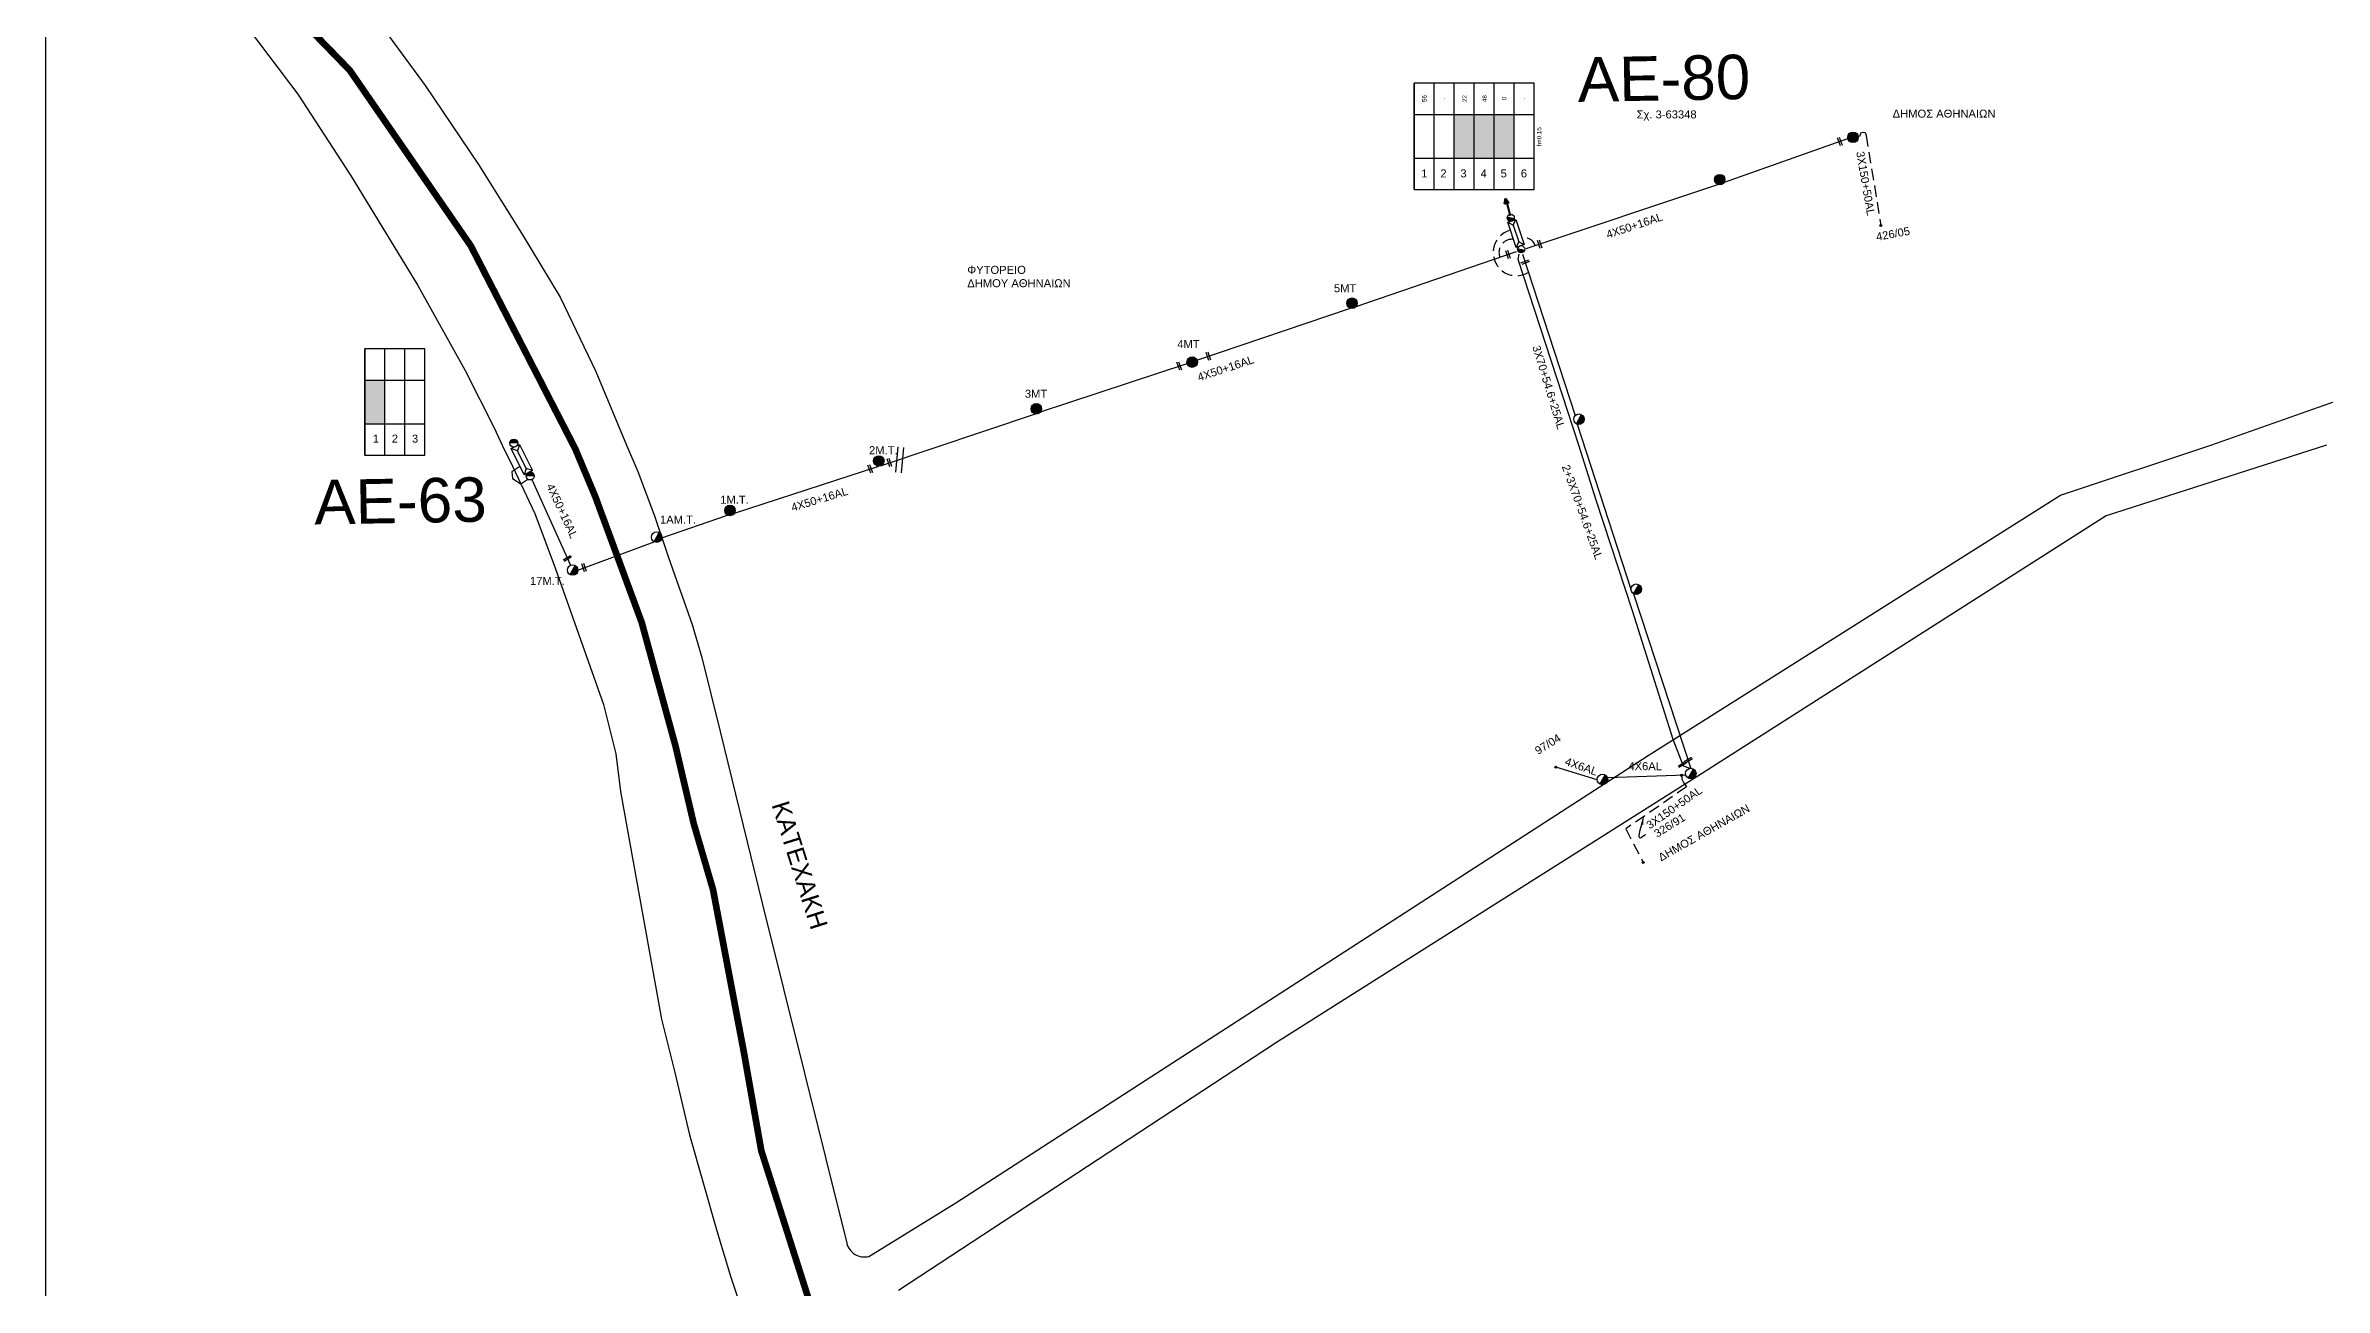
# Model space of a CAD drawing. Header units: millimetres. Extents: x 645 to 3057, y 900 to 1793.
# Drawn here: x 645 to 1158, y 1193 to 1472 of the extents above; entities that cross this region are included whole.
import ezdxf
from ezdxf.enums import TextEntityAlignment as Align

# ---------------------------------------------------------------- set-up
doc = ezdxf.new("R2010")
doc.units = ezdxf.units.MM
doc.linetypes.add('ACAD_ISO04W100', pattern=[30, 24, -3, 0, -3])
doc.linetypes.add('DASHED', pattern=[19.05, 12.7, -6.35])
for name, color, linetype in [('Άγνωστα', 7, 'Continuous'), ('Ασφαλειοκιβώτια Χ.Τ 4 αναχωρήσεων', 7, 'Continuous'), ('Ασφαλειοκιβώτια Χ.Τ 6 αναχωρήσεων', 7, 'Continuous'), ('Γυμνά εναέρια ΧΤ και ΦΟΠ (3Φ)   4x50+16AL', 7, 'Continuous'), ('Επίτονοι', 7, 'Continuous'), ('Επιγραφές - Σχήματα', 7, 'Continuous'), ('Καλώδια ΧΤ   3x150+50AL', 7, 'DASHED'), ('Καλώδια ΧΤ   4x6AL', 7, 'DASHED'), ('Μηχανική τομή', 7, 'Continuous'), ('Στύλος Ξύλινος', 7, 'Continuous'), ('Στύλος Ξύλινος @ 1', 7, 'Continuous'), ('Στύλος ΦΜ', 7, 'Continuous'), ('Στύλος ΦΜ @ 1', 7, 'Continuous'), ('Συνδέσεις', 7, 'Continuous'), ('Συνεστραμμένα ΧΤ   3x70+54.6+25 AL', 7, 'SYN_LINE'), ('Τομή', 7, 'Continuous'), ('Υποσταθμός εναέριος 2 στύλων', 7, 'Continuous'), ('Υποσταθμός πόλεως', 7, 'Continuous'), ('Υπόβαθρο ΔΕΗ', 7, 'Continuous')]:
    doc.layers.add(name, color=color, linetype=linetype)
doc.styles.get("Standard").update_dxf_attribs({"font": 'arial.ttf'})
doc.linetypes.add('SYN_LINE', pattern='A,0.5,-0.0001,["/\\/\\/\\/",Standard,S=0.1,R=0,X=0,Y=-0.05],-0.25', length=0.7501)
doc.dimstyles.new('ISO-25', dxfattribs={"dimtxt": 2.5, "dimasz": 2.5, "dimexe": 1.25, "dimexo": 0.625, "dimtad": 1, "dimtxsty": 'Standard', "dimcen": 2.5, "dimadec": 0, "dimazin": 0, "dimtfac": 1, "dimtmove": 0, "dimatfit": 3, "dimfxl": 1, "dimarcsym": 0})

# ---------------------------------------------------------------- blocks, each defined once
blk = doc.blocks.new('ΥΠΑΡΧΩΝ ΤΣΙΜΕΝΤΕΝΙΟΣ ΣΤΥΛΟΣ')
at = {"layer": 'Στύλος ΦΜ'}
blk.add_hatch(color=256, dxfattribs=at).paths.add_polyline_path([(-1.3, -2.3, 0.574793), (2.6, 0, 0.268822), (1.3, 2.3)])
blk.add_line((-1.3, -2.3), (1.3, 2.3), dxfattribs=at)
blk.add_circle((0, 0), 2.62, dxfattribs=at)
at = {"layer": 'Στύλος ΦΜ', "flags": 4}
for tag, p in [('ΑΡΙΘΜΟΣ', (-4.7, 8.1)), ('ΤΥΠΟΣ', (-4.9, 3))]:
    blk.add_attdef(tag, p, '', height=4, dxfattribs=at)
blk = doc.blocks.new('ΥΠΑΡΧΩΝ ΞΥΛΙΝΟΣ ΣΤΥΛΟΣ')
at = {"layer": 'Στύλος Ξύλινος'}
h = blk.add_hatch(color=7, dxfattribs=at)
h.paths.add_polyline_path([(-2.6, 0, 0.270008), (-1.3, -2.3), (1.3, 2.3, 0.576266)])
h.paths.add_polyline_path([(-1.3, -2.3, 0.574793), (2.6, 0, 0.268822), (1.3, 2.3)])
at = {"layer": 'Στύλος Ξύλινος', "color": 7}
blk.add_line((-1.3, -2.3), (1.3, 2.3), dxfattribs=at)
blk.add_circle((0, 0), 2.62, dxfattribs=at)
at = {"layer": 'Στύλος Ξύλινος', "flags": 4}
for tag, p in [('ΑΡΙΘΜΟΣ', (-4.9, 8.6)), ('ΤΥΠΟΣ', (-4.8, 3.4))]:
    blk.add_attdef(tag, p, '', height=4, dxfattribs=at)
blk = doc.blocks.new('ΜΗΧΑΝΙΚΗ ΤΟΜΗ')
at = {"layer": 'Μηχανική τομή', "ltscale": 40}
for p, q in [((-1.9, 0.8), (1.9, 0.8)), ((1.9, 0), (-1.9, 0))]:
    blk.add_line(p, q, dxfattribs=at)
blk = doc.blocks.new('ΥΠΟΣΤΑΘΜΟΣ ΕΝΑΕΡΙΟΣ ΕΠΙ 2 ΣΤΥΛΩΝ')
at = {"layer": 'Υποσταθμός εναέριος 2 στύλων', "linetype": 'Continuous'}
for points in [[(-12, -2.1, 0.574793), (-8.5, -0.1, 0.268822), (-9.6, 2)], [(9.7, -2.1, 0.574793), (13.2, -0.1, 0.268822), (12, 1.9)]]:
    blk.add_hatch(color=256, dxfattribs=at).paths.add_polyline_path(points)
for p, q in [((-12, -2.1), (-9.6, 2)), ((9.7, -2.1), (12, 1.9))]:
    blk.add_line(p, q, dxfattribs=at)
for centre in [(-10.8, -0.1), (10.8, -0.1)]:
    blk.add_circle(centre, 2.36, dxfattribs=at)
at = {"layer": 'Υποσταθμός πόλεως', "linetype": 'Continuous', "ltscale": 40}
blk.add_lwpolyline([(-8.6, 2.8), (8.6, 2.8), (8.6, -2.8), (-8.6, -2.8)], close=True, dxfattribs=at)
for points in [[(-5.8, 0), (-8.6, 2.8)], [(-8.6, -2.8), (-5.8, 0)], [(-5.8, 0), (5.8, 0)], [(5.8, 0), (8.6, 2.8)], [(8.6, -2.8), (5.8, 0)]]:
    blk.add_lwpolyline(points, dxfattribs=at)
at = {"layer": 'Υποσταθμός εναέριος 2 στύλων', "ltscale": 40, "flags": 1}
for tag, p in [('ΜΕΤΑΣΧΗΜΑΤΙΣΜΟΣ', (14.1, 2.5)), ('ΙΣΧΥΣ', (14.1, -0.3)), ('ΑΡΙΘΜΟΣ', (14.2, -3))]:
    blk.add_attdef(tag, p, '', height=1.8, dxfattribs=at)
blk = doc.blocks.new('ΤΟΜΗ')
at = {"layer": 'Τομή', "ltscale": 40}
for p, q in [((-5.7, 0), (5.7, 0)), ((5.7, -2.3), (-5.7, -2.3))]:
    blk.add_line(p, q, dxfattribs=at)
blk = doc.blocks.new('_ΣΥΝΔΕΣΗ')
at = {"layer": 'Συνδέσεις', "linetype": 'SYN_LINE', "ltscale": 40}
blk.add_hatch(color=256, dxfattribs=at).paths.add_polyline_path([(0.5, 0, 1), (-0.5, 0, 1)])
at = {"layer": 'Συνδέσεις'}
blk.add_circle((0, 0), 0.5, dxfattribs=at)
blk = doc.blocks.new('ΕΠΙΤΟΝΟΣ')
at = {"layer": 'Επίτονοι', "lineweight": 40, "ltscale": 40}
blk.add_hatch(color=256, dxfattribs=at).paths.add_polyline_path([(-1.1, 6.5), (0, 9.1), (1.1, 6.5)])
for p, q in [((-1.1, 6.5), (0, 9.1)), ((1.1, 6.5), (-1.1, 6.5)), ((-1.1, 6.5), (0, 6.5)), ((0, 9.1), (1.1, 6.5)), ((0, 6.5), (0, 0))]:
    blk.add_line(p, q, dxfattribs=at)
blk = doc.blocks.new('ΑΣΦΑΛΕΙΟΚΙΒΩΤΙΟ ΥΠΟΣΤΑΘΜΟΥ 6 ΑΝΑΧΩΡΗΣΕΩΝ')
at = {"layer": 'Ασφαλειοκιβώτια Χ.Τ 6 αναχωρήσεων', "ltscale": 40}
for p, q in [((-23.9, 27), (23.9, 27)), ((-9.8, 27), (-9.8, -27)), ((9.8, 27), (9.8, -27)), ((-23.9, 18), (23.9, 18)), ((-23.9, 9), (23.9, 9)), ((-23.9, 0), (23.9, 0)), ((-23.9, -9), (23.9, -9)), ((-23.9, -18), (23.9, -18))]:
    blk.add_line(p, q, dxfattribs=at)
at = {"layer": 'Ασφαλειοκιβώτια Χ.Τ 6 αναχωρήσεων'}
blk.add_lwpolyline([(-23.9, -27), (23.9, -27), (23.9, 27), (-23.9, 27)], close=True, dxfattribs=at)
for s, p in [('1', (-18.5, 23.8)), ('2', (-18.5, 15.2)), ('3', (-18.5, 6.2)), ('4', (-18.5, -2.9)), ('5', (-18.5, -11.9)), ('6', (-18.5, -21))]:
    blk.add_text(s, height=3.6, rotation=270, dxfattribs=at).set_placement(p)
at = {"layer": 'Ασφαλειοκιβώτια Χ.Τ 6 αναχωρήσεων', "ltscale": 40}
for tag, height, p in [('ΟΝΟΜΑ', 5, (-0.3, 31.7)), ('ΚΕΙΜΕΝΟ 1', 2, (17, 22.4)), ('ΚΕΙΜΕΝΟ 2', 2, (17, 13.7)), ('ΚΕΙΜΕΝΟ 3', 2, (17, 4.3)), ('ΚΕΙΜΕΝΟ 4', 2, (17, -4.7)), ('ΚΕΙΜΕΝΟ 5', 2, (17, -13.5)), ('ΣΧ', 2, (-0.2, -29.2)), ('ΚΕΙΜΕΝΟ 6', 2, (17, -22.4))]:
    blk.add_attdef(tag, text='', height=height, dxfattribs=at).set_placement(p, align=Align.MIDDLE_CENTER)

msp = doc.modelspace()

# ---------------------------------------------------------------- hatches: boundary and pattern name
at = {"layer": 'Ασφαλειοκιβώτια Χ.Τ 4 αναχωρήσεων'}
h = msp.add_hatch(color=85, dxfattribs=at)
h.dxf.hatch_style = 1
h.paths.add_polyline_path([(721.2955, 1396.97868), (716.7955, 1396.97868), (716.7955, 1387.15142), (721.2955, 1387.15142)])
at = {"layer": 'Ασφαλειοκιβώτια Χ.Τ 6 αναχωρήσεων'}
h = msp.add_hatch(color=85, dxfattribs=at)
h.dxf.hatch_style = 1
h.paths.add_polyline_path([(966.29544, 1456.75905), (961.79544, 1456.75905), (961.79544, 1446.93179), (966.29544, 1446.93179)])
h = msp.add_hatch(color=1, dxfattribs=at)
h.dxf.hatch_style = 1
h.paths.add_polyline_path([(966.29544, 1456.75905), (966.29544, 1446.93179), (970.79544, 1446.93179), (970.79544, 1456.75905)])
h = msp.add_hatch(color=5, dxfattribs=at)
h.dxf.hatch_style = 1
h.paths.add_polyline_path([(970.79544, 1446.93179), (975.29544, 1446.93179), (975.29544, 1456.75905), (970.79544, 1456.75905)])

# ---------------------------------------------------------------- linework, layer by layer
at = {"layer": 'Άγνωστα', "color": 1, "linetype": 'DASHED', "ltscale": 0.2}
msp.add_arc((975.7974, 1425.69147), 5.21036, 105.7017042, 301.3728641, dxfattribs=at)
at = {"layer": 'Άγνωστα', "color": 5, "linetype": 'DASHED', "ltscale": 0.2}
msp.add_arc((974.86953, 1425.70379), 2.9889, 86.4548213, 200.9660278, dxfattribs=at)
at = {"layer": 'Άγνωστα', "color": 85, "linetype": 'DASHED', "ltscale": 0.2}
msp.add_arc((977.54911, 1426.39227), 2.6319, 19.3468384, 99.5063986, dxfattribs=at)
at = {"layer": 'Ασφαλειοκιβώτια Χ.Τ 4 αναχωρήσεων'}
for p, q in [((730.2955, 1404.0199), (716.7955, 1404.0199)), ((716.7955, 1404.0199), (716.7955, 1380.1102)), ((716.7955, 1380.1102), (730.2955, 1380.1102))]:
    msp.add_line(p, q, dxfattribs=at)
at = {"layer": 'Ασφαλειοκιβώτια Χ.Τ 4 αναχωρήσεων', "ltscale": 40}
for p, q in [((716.7955, 1380.1102), (716.7955, 1404.0199)), ((721.2955, 1380.1102), (721.2955, 1404.0199)), ((725.7955, 1380.1102), (725.7955, 1404.0199)), ((730.2955, 1380.1102), (730.2955, 1404.0199)), ((716.7955, 1396.97868), (730.2955, 1396.97868)), ((716.7955, 1387.15142), (730.2955, 1387.15142))]:
    msp.add_line(p, q, dxfattribs=at)
at = {"layer": 'Γυμνά εναέρια ΧΤ και ΦΟΠ (3Φ)   4x50+16AL', "color": 85}
for points in [[(1022.57514, 1441.5557), (1050.36721, 1451.32983)], [(978.00116, 1426.58532), (1021.12346, 1440.99726)], [(751.64547, 1377.58255), (749.82312, 1376.4047), (749.97277, 1374.84477), (751.82863, 1373.70732), (753.44297, 1374.69405)], [(754.35089, 1374.6342), (763.03381, 1355.36506)], [(799.92262, 1367.10425), (832.3698, 1377.64696)], [(783.58162, 1361.55387), (798.31683, 1366.66032)], [(764.69544, 1354.29128), (781.8309, 1360.66715)]]:
    msp.add_lwpolyline(points, dxfattribs=at)
at = {"layer": 'Γυμνά εναέρια ΧΤ και ΦΟΠ (3Φ)   4x50+16AL', "color": 5}
for points in [[(939.73761, 1413.55509), (975.79294, 1425.90679)], [(903.94364, 1401.52383), (938.486, 1413.17114)], [(868.77614, 1389.89827), (901.72516, 1400.75842)], [(833.00769, 1377.83466), (867.63361, 1389.39891)]]:
    msp.add_lwpolyline(points, dxfattribs=at)
at = {"layer": 'Επιγραφές - Σχήματα'}
msp.add_lwpolyline([(644.94827, 917.56325), (2950.19274, 916.21517), (2950.19274, 1768.24265), (644.94827, 1768.24265)], close=True, dxfattribs=at)
at = {"layer": 'Καλώδια ΧΤ   3x150+50AL', "color": 85, "ltscale": 0.2}
msp.add_lwpolyline([(1052.6637, 1451.8534), (1053.10026, 1451.91947), (1053.30591, 1452.60462), (1053.7629, 1452.76449), (1054.21987, 1452.67313), (1054.44837, 1452.03366), (1057.8015, 1431.75817)], dxfattribs=at)
at = {"layer": 'Καλώδια ΧΤ   3x150+50AL', "color": 1, "ltscale": 0.2}
msp.add_lwpolyline([(1013.90976, 1308.14907), (1012.97653, 1308.1172), (1013.00656, 1307.23783), (1013.36891, 1306.51774), (1014.08769, 1305.51705), (1000.39939, 1296.10753), (1004.32042, 1288.52832)], dxfattribs=at)
at = {"layer": 'Καλώδια ΧΤ   4x6AL', "color": 1, "linetype": 'SYN_LINE', "ltscale": 12}
msp.add_lwpolyline([(993.97372, 1307.14028), (984.65382, 1309.95336)], dxfattribs=at)
at = {"layer": 'Καλώδια ΧΤ   4x6AL', "color": 1, "linetype": 'SYN_LINE', "ltscale": 20}
msp.add_lwpolyline([(1013.90976, 1308.14907), (996.27544, 1307.54691)], dxfattribs=at)
at = {"layer": 'Συνεστραμμένα ΧΤ   3x70+54.6+25 AL', "color": 1, "ltscale": 20}
for points in [[(1014.86117, 1309.68128), (1013.41214, 1310.19096), (1011.07648, 1316.14928), (1001.93759, 1345.12928), (993.71572, 1370.02843), (989.85812, 1382.40401), (976.20695, 1424.13355), (976.4319, 1425.35744)], [(977.17556, 1425.34033), (989.00377, 1389.0197)], [(989.49208, 1387.10406), (1001.57087, 1349.9774)], [(1002.16761, 1348.95293), (1015.02906, 1309.6933)]]:
    msp.add_lwpolyline(points, dxfattribs=at)
at = {"layer": 'Υπόβαθρο ΔΕΗ', "color": 1, "linetype": 'ACAD_ISO04W100', "const_width": 1.5, "flags": 128}
msp.add_lwpolyline([(646.76591, 1526.26987), (666.76413, 1514.67982), (713.37154, 1466.68469), (740.59601, 1427.21133), (764.09259, 1381.56856), (768.59554, 1370.82378), (772.61206, 1359.93869), (779.03296, 1342.53751), (786.62972, 1314.78038), (790.74342, 1297.26243), (795.09138, 1282.4011), (801.98612, 1246.05548), (805.9319, 1223.73497), (816.30197, 1191.23119), (821.21456, 1174.11578), (828.57288, 1152.52207), (848.32876, 1123.05408), (872.94439, 1088.20903), (917.54265, 1034.53183), (953.46792, 989.92603), (996.44707, 941.42522), (1020.48686, 910.31982), (1026.49724, 902.96964)], dxfattribs=at)
at = {"layer": 'Υπόβαθρο ΔΕΗ'}
msp.add_lwpolyline([(719.13414, 1478.47174), (730.32512, 1463.25167), (742.31304, 1445.47786), (752.03582, 1430.04839), (760.7315, 1415.63645), (768.75377, 1398.92463), (775.63367, 1382.40401), (778.16736, 1376.43939), (781.94027, 1366.49316), (785.05538, 1357.11888), (790.41926, 1342.0586), (792.56633, 1334.65812), (796.69221, 1317.95498), (806.20856, 1279.08735), (825.1625, 1202.90826, 0.414995737), (830.13995, 1199.92323), (849.70672, 1211.98521), (1005.46317, 1312.60869), (1098.19444, 1371.09898), (1132.00142, 1382.40401), (1174.03753, 1397.20343)], format="xyb", dxfattribs=at)
for points in [[(690.75993, 1475.76159), (701.72569, 1461.3129), (713.52177, 1443.09166), (728.71792, 1418.30065), (739.31025, 1399.16144), (745.88785, 1386.26733), (747.68141, 1382.40401), (749.94942, 1377.64799), (755.01016, 1367.03566), (759.6859, 1354.5698), (770.45904, 1324.05765), (773.18958, 1312.95462), (774.30662, 1304.5188), (783.46363, 1253.2898), (786.46856, 1241.26544), (789.76514, 1227.27491), (795.93234, 1205.70086), (799.00661, 1195.4582), (806.14025, 1174.21373)], [(1158.03825, 1382.40401), (1108.4769, 1366.48917), (1017.44413, 1308.47576), (921.79901, 1248.00224), (836.82984, 1192.24783)]]:
    msp.add_lwpolyline(points, dxfattribs=at)

# ---------------------------------------------------------------- block references
at = {"layer": 'Ασφαλειοκιβώτια Χ.Τ 6 αναχωρήσεων'}
ref = msp.add_blockref('ΑΣΦΑΛΕΙΟΚΙΒΩΤΙΟ ΥΠΟΣΤΑΘΜΟΥ 6 ΑΝΑΧΩΡΗΣΕΩΝ', (966.29544, 1451.84542), dxfattribs=dict(at, xscale=0.5, yscale=0.5, zscale=0.5, rotation=90))
ref.add_attrib('ΣΧ', 'h=0.15', dxfattribs={"ltscale": 40, "height": 1, "rotation": 90}).set_placement((980.89894, 1451.73797), align=Align.MIDDLE_CENTER)
ref.add_attrib('ΚΕΙΜΕΝΟ 2', '-', dxfattribs={"ltscale": 40, "height": 1, "rotation": 90}).set_placement((959.44165, 1460.32167), align=Align.MIDDLE_CENTER)
ref.add_attrib('ΚΕΙΜΕΝΟ 1', '56', dxfattribs={"ltscale": 40, "height": 1, "rotation": 90}).set_placement((955.08985, 1460.32167), align=Align.MIDDLE_CENTER)
ref.add_attrib('ΚΕΙΜΕΝΟ 3', '22', dxfattribs={"ltscale": 40, "height": 1, "rotation": 90}).set_placement((964.14186, 1460.32167), align=Align.MIDDLE_CENTER)
ref.add_attrib('ΚΕΙΜΕΝΟ 4', '48', dxfattribs={"ltscale": 40, "height": 1, "rotation": 90}).set_placement((968.629, 1460.32167), align=Align.MIDDLE_CENTER)
ref.add_attrib('ΚΕΙΜΕΝΟ 5', '0', dxfattribs={"ltscale": 40, "height": 1, "rotation": 90}).set_placement((973.05016, 1460.32167), align=Align.MIDDLE_CENTER)
ref.add_attrib('ΚΕΙΜΕΝΟ 6', '-', dxfattribs={"ltscale": 40, "height": 1, "rotation": 90}).set_placement((977.5113, 1460.32167), align=Align.MIDDLE_CENTER)
at = {"layer": 'Επίτονοι', "xscale": 0.449999999999817, "yscale": 0.449999999999817, "zscale": 0.449999999999817, "rotation": 14.5698983175489}
msp.add_blockref('ΕΠΙΤΟΝΟΣ', (974.36992, 1433.95471), dxfattribs=at)
at = {"layer": 'Μηχανική τομή'}
for p, xscale, yscale, zscale, rotation in [((1048.3631, 1450.62501), 0.4999999999999368, 0.4999999999999368, 0.4999999999999368, 289.280569724799), ((973.69873, 1425.18937), 0.4999999999999368, 0.4999999999999368, 0.4999999999999368, 289.280569724799), ((980.85395, 1427.53876), 0.4999999999999368, 0.4999999999999368, 0.4999999999999368, 289.280569724799), ((977.70542, 1423.7133), 0.4999999999999748, 0.4999999999999748, 0.4999999999999748, 202.6848776785474), ((899.76028, 1400.11078), 0.4999999999999368, 0.4999999999999368, 0.4999999999999368, 289.280569724799), ((906.3041, 1402.31975), 0.4999999999999368, 0.4999999999999368, 0.4999999999999368, 289.280569724799), ((834.52645, 1378.43669), 0.4999999999999665, 0.4999999999999665, 0.4999999999999665, 288.7714869125098), ((830.24088, 1376.99429), 0.4999999999999665, 0.4999999999999665, 0.4999999999999665, 288.7714869125098), ((762.2103, 1357.0749), 0.4999999999999649, 0.4999999999999649, 0.4999999999999649, 211.4088349145203), ((765.88591, 1354.79128), 0.4999999999999665, 0.4999999999999665, 0.4999999999999665, 288.7714869125098), ((1012.96011, 1310.70756), 0.4999999999999649, 0.4999999999999649, 0.4999999999999649, 211.4088349145203), ((1014.3684, 1311.70999), 0.4999999999999649, 0.4999999999999649, 0.4999999999999649, 211.4088349145203)]:
    msp.add_blockref('ΜΗΧΑΝΙΚΗ ΤΟΜΗ', p, dxfattribs=dict(at, xscale=xscale, yscale=yscale, zscale=zscale, rotation=rotation))
at = {"layer": 'Στύλος Ξύλινος @ 1', "ltscale": 40, "xscale": 0.4499999999998181, "yscale": 0.4499999999998181, "zscale": 0.4499999999998181}
for p in [(1051.5128, 1451.60325), (1021.53174, 1442.102)]:
    msp.add_blockref('ΥΠΑΡΧΩΝ ΞΥΛΙΝΟΣ ΣΤΥΛΟΣ', p, dxfattribs=at)
at = {"layer": 'Στύλος Ξύλινος @ 1', "ltscale": 40}
ref = msp.add_blockref('ΥΠΑΡΧΩΝ ΞΥΛΙΝΟΣ ΣΤΥΛΟΣ', (938.82465, 1414.29917), dxfattribs=dict(at, xscale=0.4499999999998181, yscale=0.4499999999998181, zscale=0.4499999999998181))
ref.add_attrib('ΤΥΠΟΣ', '5MT', (934.75592, 1416.78273), dxfattribs={"layer": 'Στύλος Ξύλινος', "height": 1.8, "flags": 4})
ref = msp.add_blockref('ΥΠΑΡΧΩΝ ΞΥΛΙΝΟΣ ΣΤΥΛΟΣ', (902.86744, 1401.04534), dxfattribs=dict(at, xscale=0.4499999999998181, yscale=0.4499999999998181, zscale=0.4499999999998181))
ref.add_attrib('ΤΥΠΟΣ', '4MT', (899.51881, 1404.19928), dxfattribs={"layer": 'Στύλος Ξύλινος', "height": 1.8, "flags": 4})
ref = msp.add_blockref('ΥΠΑΡΧΩΝ ΞΥΛΙΝΟΣ ΣΤΥΛΟΣ', (867.8047, 1390.56419), dxfattribs=dict(at, xscale=0.4499999999998181, yscale=0.4499999999998181, zscale=0.4499999999998181))
ref.add_attrib('ΤΥΠΟΣ', '3MT', (865.22647, 1393.04955), dxfattribs={"layer": 'Στύλος Ξύλινος', "height": 1.8, "flags": 4})
ref = msp.add_blockref('ΥΠΑΡΧΩΝ ΞΥΛΙΝΟΣ ΣΤΥΛΟΣ', (832.3698, 1378.82473), dxfattribs=dict(at, xscale=0.4499999999998181, yscale=0.4499999999998181, zscale=0.4499999999998181))
ref.add_attrib('ΤΥΠΟΣ', '2M.T.', (830.18751, 1380.34847), dxfattribs={"layer": 'Στύλος Ξύλινος', "height": 1.8, "flags": 4})
ref = msp.add_blockref('ΥΠΑΡΧΩΝ ΞΥΛΙΝΟΣ ΣΤΥΛΟΣ', (798.89787, 1367.68479), dxfattribs=dict(at, xscale=0.4499999999998181, yscale=0.4499999999998181, zscale=0.4499999999998181))
ref.add_attrib('ΤΥΠΟΣ', '1M.T.', (796.71558, 1369.20854), dxfattribs={"layer": 'Στύλος Ξύλινος', "height": 1.8, "flags": 4})
at = {"layer": 'Στύλος ΦΜ @ 1', "ltscale": 40, "xscale": 0.4499999999998181, "yscale": 0.4499999999998181, "zscale": 0.4499999999998181}
for p in [(989.86848, 1388.22007), (1002.74864, 1349.9774), (995.14998, 1307.1998), (1015.02906, 1308.51554)]:
    msp.add_blockref('ΥΠΑΡΧΩΝ ΤΣΙΜΕΝΤΕΝΙΟΣ ΣΤΥΛΟΣ', p, dxfattribs=at)
at = {"layer": 'Στύλος ΦΜ @ 1', "ltscale": 40}
ref = msp.add_blockref('ΥΠΑΡΧΩΝ ΤΣΙΜΕΝΤΕΝΙΟΣ ΣΤΥΛΟΣ', (782.41193, 1361.69162), dxfattribs=dict(at, xscale=0.4499999999998181, yscale=0.4499999999998181, zscale=0.4499999999998181))
ref.add_attrib('ΤΥΠΟΣ', '1AM.T.', (783.1591, 1364.734), dxfattribs={"layer": 'Στύλος ΦΜ', "height": 1.8, "flags": 4})
ref = msp.add_blockref('ΥΠΑΡΧΩΝ ΤΣΙΜΕΝΤΕΝΙΟΣ ΣΤΥΛΟΣ', (763.51767, 1354.29128), dxfattribs=dict(at, xscale=0.4499999999998181, yscale=0.4499999999998181, zscale=0.4499999999998181))
ref.add_attrib('ΤΥΠΟΣ', '17M.T.', (753.91479, 1350.93952), dxfattribs={"layer": 'Στύλος ΦΜ', "height": 1.8, "flags": 4})
at = {"layer": 'Συνδέσεις', "xscale": 0.4499999999998181, "yscale": 0.4499999999998181, "zscale": 0.4499999999998181}
for p in [(1057.8015, 1431.75817), (984.65526, 1309.95856), (1012.97798, 1308.1224), (1004.32187, 1288.53352)]:
    msp.add_blockref('_ΣΥΝΔΕΣΗ', p, dxfattribs=at)
at = {"layer": 'Τομή', "xscale": 0.5000000000000894, "yscale": 0.5000000000000894, "zscale": 0.5000000000000894, "rotation": 84.59191088225124}
msp.add_blockref('ΤΟΜΗ', (836.49853, 1379.13636), dxfattribs=at)
at = {"layer": 'Υποσταθμός εναέριος 2 στύλων'}
for p, xscale, yscale, zscale, rotation in [((975.71421, 1429.98811), 0.3449952641254625, 0.3449952641254625, 0.3449952641254625, 288.2702319743408), ((752.0778, 1379.12627), 0.3824999999999341, 0.3824999999999341, 0.3824999999999341, 116.5559934519846)]:
    msp.add_blockref('ΥΠΟΣΤΑΘΜΟΣ ΕΝΑΕΡΙΟΣ ΕΠΙ 2 ΣΤΥΛΩΝ', p, dxfattribs=dict(at, xscale=xscale, yscale=yscale, zscale=zscale, rotation=rotation))

# ---------------------------------------------------------------- texts
at = {"layer": 'Ασφαλειοκιβώτια Χ.Τ 4 αναχωρήσεων'}
for s, p in [('1', (718.53806, 1382.94948)), ('2', (722.82226, 1382.94948)), ('3', (727.35846, 1382.94948))]:
    msp.add_text(s, height=1.8, dxfattribs=at).set_placement(p)
at = {"layer": 'Γυμνά εναέρια ΧΤ και ΦΟΠ (3Φ)   4x50+16AL', "color": 7, "char_height": 1.8, "width": 168.3717627, "attachment_point": 1}
for insert, rotation in [((995.79553, 1430.53047), 18.4118473), ((903.83192, 1398.41488), 18.4118473), ((759.185, 1373.9547), 294.9432414), ((812.4508, 1369.15441), 16.9223184)]:
    msp.add_mtext('4X50+16AL', dxfattribs=dict(at, insert=insert, rotation=rotation))
at = {"layer": 'Επιγραφές - Σχήματα', "attachment_point": 1}
for s, insert, char_height, width, rotation in [('AE-80', (989.49543, 1469.57548), 10, 69.9753744, 0.9925881), ('AE-63', (705.26843, 1374.52624), 10, 69.9753744, 0.9925881), ('97/04', (979.71655, 1314.22265), 1.8, 10.7099727, 31.8981266), ('ΚΑΤΕΧΑΚΗ', (812.01905, 1302.72993), 4, 69.9753744, 287.5123121), ('326/91', (1006.5176, 1295.58901), 1.8, 10.7099727, 31.8981266), ('ΔΗΜΟΣ ΑΘΗΝΑΙΩΝ', (1007.46995, 1290.30094), 1.8, 69.9753744, 29.4944516)]:
    msp.add_mtext(s, dxfattribs=dict(at, insert=insert, char_height=char_height, width=width, rotation=rotation))
at = {"layer": 'Επιγραφές - Σχήματα', "char_height": 1.8, "width": 69.9753744, "attachment_point": 1}
for s, insert in [('Σχ. 3-63348', (1002.83358, 1457.66584)), ('ΔΗΜΟΣ ΑΘΗΝΑΙΩΝ', (1060.42815, 1457.83966)), ('ΦΥΤΟΡΕΙΟ\\PΔΗΜΟΥ ΑΘΗΝΑΙΩΝ', (852.2787, 1422.70076))]:
    msp.add_mtext(s, dxfattribs=dict(at, insert=insert))
at = {"layer": 'Επιγραφές - Σχήματα', "color": 7, "insert": (1056.56443, 1430.08733), "char_height": 1.8, "width": 168.3717627, "attachment_point": 1, "rotation": 10.5247849}
msp.add_mtext('426/05', dxfattribs=at)
at = {"layer": 'Καλώδια ΧΤ   3x150+50AL', "color": 7, "char_height": 1.8, "width": 168.3717627, "attachment_point": 1}
for insert, rotation in [((1053.9984, 1448.60584), 279.7481832), ((1004.7773, 1297.41139), 35.0193187)]:
    msp.add_mtext('3X150+50AL', dxfattribs=dict(at, insert=insert, rotation=rotation))
at = {"layer": 'Καλώδια ΧΤ   4x6AL', "color": 7, "insert": (987.12056, 1312.2001), "char_height": 1.8, "width": 168.3717627, "attachment_point": 1, "rotation": 340.9204589}
msp.add_mtext('4X6AL', dxfattribs=at)
at = {"layer": 'Καλώδια ΧΤ   4x6AL', "color": 7, "insert": (1000.99273, 1311.07438), "char_height": 1.8, "width": 168.3717627, "attachment_point": 1}
msp.add_mtext('4X6AL', dxfattribs=at)
at = {"layer": 'Συνεστραμμένα ΧΤ   3x70+54.6+25 AL', "color": 7, "char_height": 1.8, "width": 168.3717627, "attachment_point": 1}
for s, insert, rotation in [('3X70+54.6+25AL', (981.06712, 1405.03767), 287.0187203), ('2+3X70+54.6+25AL', (987.66876, 1378.18992), 289.8432176)]:
    msp.add_mtext(s, dxfattribs=dict(at, insert=insert, rotation=rotation))

# ---------------------------------------------------------------- leaders
at = {"layer": 'Επιγραφές - Σχήματα', "path_type": 1}
msp.add_leader([(1004.34868, 1298.82232), (1003.68228, 1294.09084), (1004.8954, 1294.83589)], dimstyle='ISO-25', override={"dimasz": 1.8, "dimgap": 0.625, "dimtad": 0}, dxfattribs=at)

doc.saveas('drawing.dxf')
